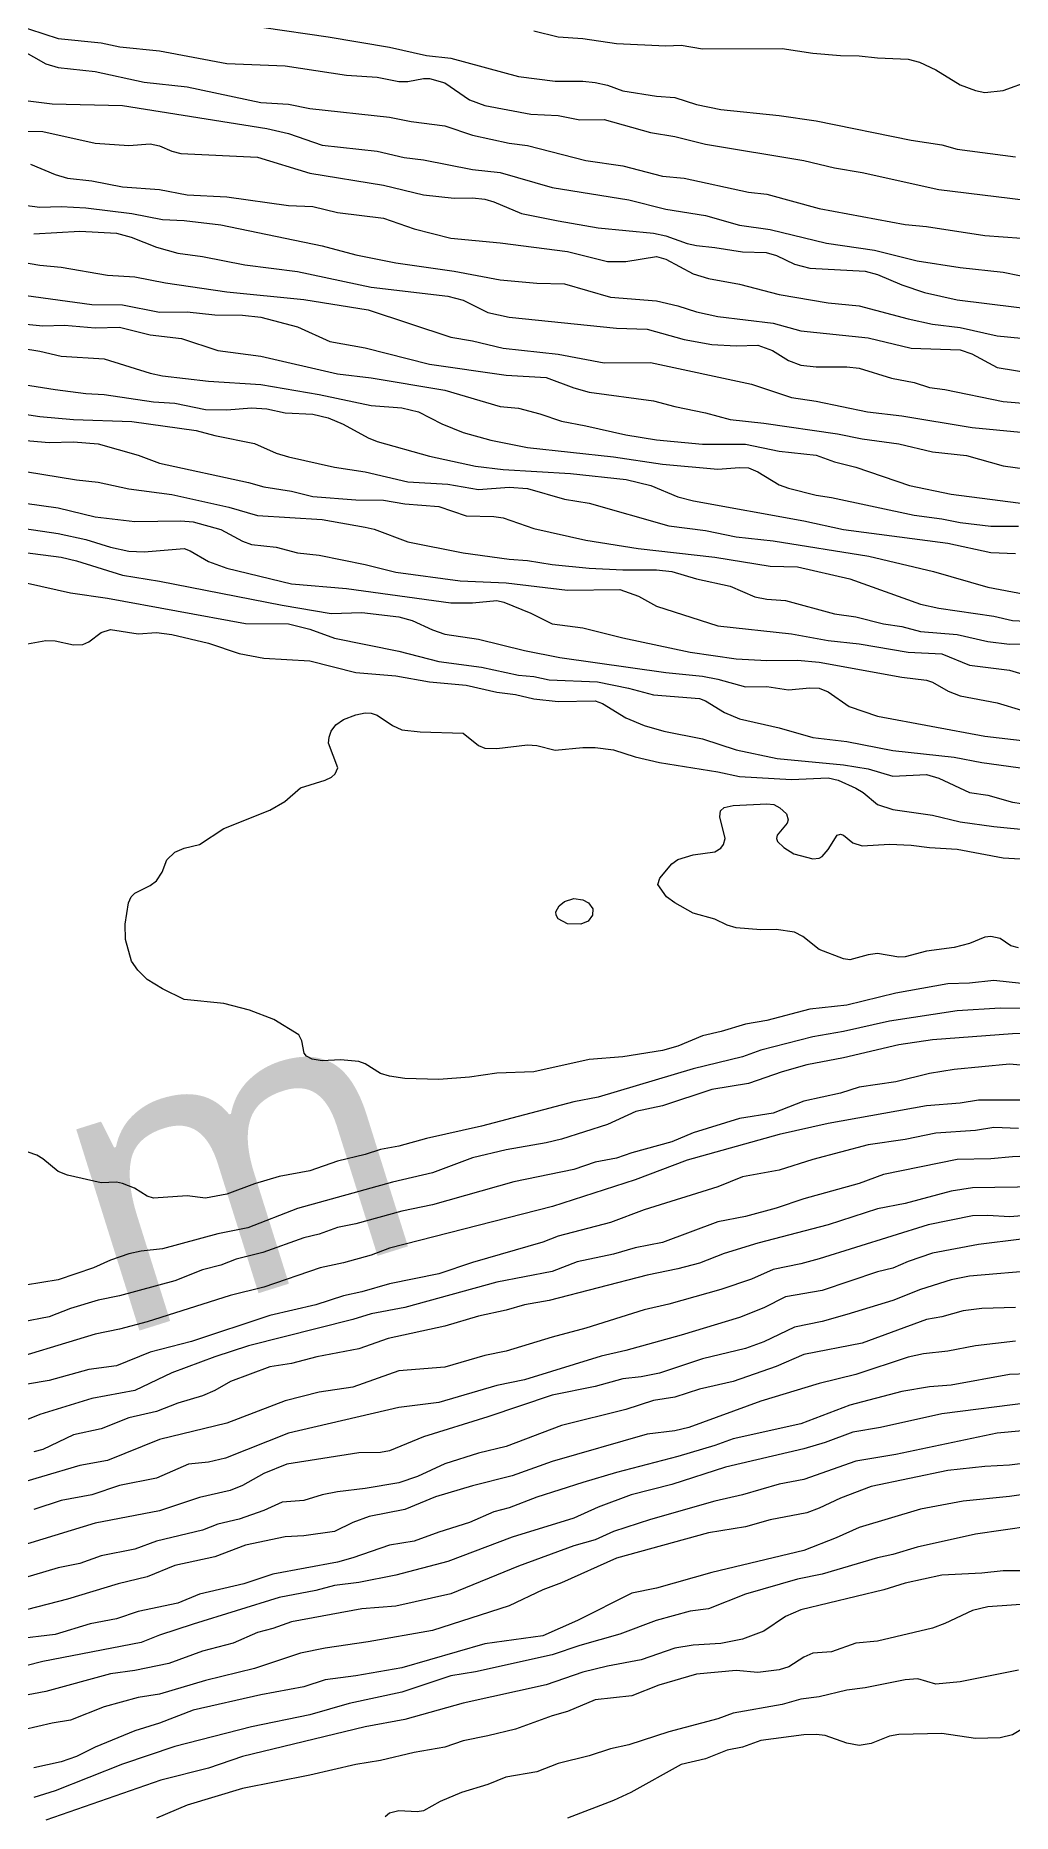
# Model space of a CAD drawing. Extents: x 474277 to 475042, y 254928 to 255625.
# Drawn here: x 474545.12 to 474569.53, y 255515.79 to 255560.23 of the extents above; entities that cross this region are included whole.
import ezdxf

# ---------------------------------------------------------------- set-up
doc = ezdxf.new("R2010")
doc.units = 0
doc.header["$MEASUREMENT"] = 0
doc.layers.add('BaseMapV2_DTM_export_MonNov09090547073261 — entities', color=1, linetype='CONTINUOUS')
doc.styles.get("Standard").update_dxf_attribs({"font": 'romans.shx'})

msp = doc.modelspace()

# ---------------------------------------------------------------- linework, layer by layer
at = {"layer": 'BaseMapV2_DTM_export_MonNov09090547073261 — entities', "color": 15, "linetype": 'Continuous', "true_color": 0xb7484b}
for points in [[(474544.614, 255560.506, 91.25), (474545.687, 255560.161, 91.25), (474546.761, 255560.049, 91.25), (474547.225, 255559.947, 91.25), (474548.217, 255559.847, 91.25), (474549.904, 255559.537, 91.25), (474551.361, 255559.473, 91.25), (474552.895, 255559.244, 91.25), (474553.661, 255559.188, 91.25), (474554.198, 255559.086, 91.25), (474554.428, 255559.087, 91.25), (474554.812, 255559.16, 91.25), (474554.965, 255559.157, 91.25), (474555.348, 255559.046, 91.25), (474555.962, 255558.625, 91.25), (474556.345, 255558.485, 91.25), (474557.495, 255558.265, 91.25), (474558.185, 255558.233, 91.25), (474558.722, 255558.129, 91.25), (474559.335, 255558.136, 91.25), (474560.486, 255557.81, 91.25), (474561.099, 255557.711, 91.25), (474561.866, 255557.518, 91.25), (474564.319, 255557.111, 91.25), (474565.086, 255556.924, 91.25), (474565.776, 255556.809, 91.25), (474567.693, 255556.383, 91.25), (474570.223, 255556.072, 91.25)], [(474550.824, 255560.429, 91), (474552.435, 255560.203, 91), (474553.968, 255559.939, 91), (474554.888, 255559.73, 91), (474555.502, 255559.667, 91), (474557.188, 255559.212, 91), (474558.109, 255559.089, 91), (474558.799, 255559.093, 91), (474559.105, 255559.059, 91), (474559.412, 255558.991, 91), (474559.795, 255558.854, 91), (474560.639, 255558.719, 91), (474561.099, 255558.684, 91), (474561.636, 255558.505, 91), (474562.249, 255558.381, 91), (474563.706, 255558.233, 91), (474564.626, 255558.098, 91), (474567.003, 255557.617, 91), (474567.77, 255557.497, 91), (474568.153, 255557.389, 91), (474569.61, 255557.198, 91)], [(474557.572, 255560.351, 90.75), (474558.185, 255560.202, 90.75), (474558.799, 255560.16, 90.75), (474559.642, 255560.033, 90.75), (474560.869, 255559.979, 90.75), (474561.252, 255559.99, 90.75), (474561.789, 255559.903, 90.75), (474563.783, 255559.912, 90.75), (474564.549, 255559.795, 90.75), (474565.239, 255559.732, 90.75), (474565.7, 255559.727, 90.75), (474566.16, 255559.673, 90.75), (474566.926, 255559.639, 90.75), (474567.212, 255559.564, 90.75), (474567.616, 255559.376, 90.75), (474568.23, 255558.999, 90.75), (474568.613, 255558.859, 90.75), (474568.843, 255558.811, 90.75), (474569.303, 255558.856, 90.75), (474569.993, 255559.108, 90.75)], [(474544.76, 255559.871, 91.5), (474545.38, 255559.527, 91.5), (474545.687, 255559.437, 91.5), (474546.607, 255559.337, 91.5), (474547.834, 255559.069, 91.5), (474548.907, 255558.949, 91.5), (474550.748, 255558.561, 91.5), (474551.438, 255558.513, 91.5), (474551.974, 255558.406, 91.5), (474553.968, 255558.193, 91.5), (474554.505, 255558.082, 91.5), (474555.348, 255557.976, 91.5), (474556.038, 255557.742, 91.5), (474556.958, 255557.546, 91.5), (474557.418, 255557.48, 91.5), (474558.875, 255557.112, 91.5), (474559.795, 255556.977, 91.5), (474560.792, 255556.719, 91.5), (474561.329, 255556.668, 91.5), (474562.939, 255556.315, 91.5), (474563.399, 255556.265, 91.5), (474564.703, 255555.906, 91.5), (474566.85, 255555.511, 91.5), (474567.386, 255555.457, 91.5), (474568.843, 255555.234, 91.5), (474569.763, 255555.164, 91.5)], [(474544.537, 255558.654, 91.75), (474545.534, 255558.524, 91.75), (474547.297, 255558.482, 91.75), (474550.901, 255557.905, 91.75), (474551.438, 255557.786, 91.75), (474552.281, 255557.494, 91.75), (474553.661, 255557.342, 91.75), (474554.334, 255557.187, 91.75), (474554.812, 255557.125, 91.75), (474556.038, 255556.884, 91.75), (474556.728, 255556.806, 91.75), (474558.032, 255556.437, 91.75), (474559.949, 255556.123, 91.75), (474560.869, 255555.894, 91.75), (474561.866, 255555.738, 91.75), (474562.709, 255555.493, 91.75), (474563.476, 255555.386, 91.75), (474564.889, 255555.04, 91.75), (474566.083, 255554.867, 91.75), (474567.156, 255554.601, 91.75), (474568.23, 255554.435, 91.75), (474569.303, 255554.315, 91.75), (474570.53, 255554.067, 91.75)], [(474544.46, 255557.849, 92), (474545.304, 255557.833, 92), (474546.607, 255557.546, 92), (474547.451, 255557.485, 92), (474547.987, 255557.522, 92), (474548.217, 255557.472, 92), (474548.524, 255557.34, 92), (474548.754, 255557.286, 92), (474550.671, 255557.194, 92), (474551.974, 255556.79, 92), (474553.815, 255556.495, 92), (474554.812, 255556.251, 92), (474555.578, 255556.164, 92), (474556.038, 255556.177, 92), (474556.345, 255556.145, 92), (474556.575, 255556.078, 92), (474557.265, 255555.785, 92), (474558.185, 255555.604, 92), (474559.182, 255555.428, 92), (474560.562, 255555.293, 92), (474560.869, 255555.224, 92), (474561.406, 255555.033, 92), (474561.636, 255554.981, 92), (474562.096, 255554.938, 92), (474562.786, 255554.822, 92), (474563.376, 255554.81, 92), (474563.636, 255554.733, 92), (474564.089, 255554.517, 92), (474564.473, 255554.418, 92), (474565.853, 255554.343, 92), (474566.16, 255554.262, 92), (474566.773, 255553.997, 92), (474567.339, 255553.813, 92), (474568.153, 255553.63, 92), (474570.377, 255553.349, 92)], [(474544.997, 255557.021, 92.25), (474545.61, 255556.763, 92.25), (474545.917, 255556.671, 92.25), (474546.53, 255556.603, 92.25), (474547.297, 255556.448, 92.25), (474548.217, 255556.388, 92.25), (474548.907, 255556.252, 92.25), (474549.904, 255556.199, 92.25), (474551.438, 255555.988, 92.25), (474552.051, 255555.955, 92.25), (474552.665, 255555.813, 92.25), (474553.815, 255555.67, 92.25), (474554.581, 255555.4, 92.25), (474555.502, 255555.17, 92.25), (474556.728, 255555.05, 92.25), (474558.415, 255554.833, 92.25), (474559.412, 255554.586, 92.25), (474559.872, 255554.581, 92.25), (474560.639, 255554.713, 92.25), (474560.869, 255554.639, 92.25), (474561.559, 255554.28, 92.25), (474561.942, 255554.159, 92.25), (474562.709, 255554.014, 92.25), (474563.706, 255553.76, 92.25), (474564.933, 255553.55, 92.25), (474565.7, 255553.475, 92.25), (474566.926, 255553.15, 92.25), (474567.54, 255553.02, 92.25), (474568.23, 255552.937, 92.25), (474569.15, 255552.729, 92.25), (474570.607, 255552.582, 92.25)], [(474544, 255556.099, 92.5), (474545.227, 255555.941, 92.5), (474545.764, 255555.958, 92.5), (474546.377, 255555.923, 92.5), (474547.527, 255555.788, 92.5), (474548.294, 255555.63, 92.5), (474548.831, 255555.613, 92.5), (474549.751, 255555.502, 92.5), (474552.281, 255554.98, 92.5), (474553.125, 255554.755, 92.5), (474554.121, 255554.554, 92.5), (474555.578, 255554.341, 92.5), (474556.728, 255554.127, 92.5), (474557.649, 255554.039, 92.5), (474558.339, 255554.023, 92.5), (474559.489, 255553.693, 92.5), (474560.639, 255553.603, 92.5), (474561.176, 255553.478, 92.5), (474561.636, 255553.328, 92.5), (474562.172, 255553.212, 92.5), (474563.553, 255553.039, 92.5), (474564.243, 255552.851, 92.5), (474565.93, 255552.674, 92.5), (474567.003, 255552.418, 92.5), (474568.23, 255552.376, 92.5), (474568.517, 255552.28, 92.5), (474569.15, 255551.934, 92.5), (474570.07, 255551.789, 92.5)], [(474545.074, 255555.278, 92.75), (474546.224, 255555.345, 92.75), (474547.144, 255555.291, 92.75), (474547.511, 255555.193, 92.75), (474548.141, 255554.94, 92.75), (474548.677, 255554.794, 92.75), (474549.291, 255554.708, 92.75), (474550.353, 255554.503, 92.75), (474551.668, 255554.333, 92.75), (474553.508, 255553.943, 92.75), (474555.425, 255553.715, 92.75), (474555.808, 255553.614, 92.75), (474556.422, 255553.313, 92.75), (474556.958, 255553.192, 92.75), (474559.642, 255552.92, 92.75), (474560.409, 255552.889, 92.75), (474561.329, 255552.635, 92.75), (474562.019, 255552.51, 92.75), (474562.632, 255552.476, 92.75), (474563.169, 255552.49, 92.75), (474563.536, 255552.356, 92.75), (474563.936, 255552.107, 92.75), (474564.243, 255551.995, 92.75), (474564.626, 255551.953, 92.75), (474565.393, 255551.948, 92.75), (474565.7, 255551.916, 92.75), (474566.51, 255551.666, 92.75), (474567.08, 255551.556, 92.75), (474567.463, 255551.437, 92.75), (474567.846, 255551.387, 92.75), (474569.303, 255551.084, 92.75), (474569.993, 255551.025, 92.75)], [(474544.743, 255554.58, 93), (474545.227, 255554.495, 93), (474545.764, 255554.443, 93), (474546.914, 255554.24, 93), (474547.604, 255554.2, 93), (474548.371, 255554.05, 93), (474549.904, 255553.822, 93), (474551.821, 255553.638, 93), (474553.431, 255553.376, 93), (474555.502, 255552.69, 93), (474556.038, 255552.601, 93), (474556.805, 255552.415, 93), (474558.185, 255552.265, 93), (474559.335, 255552.052, 93), (474560.486, 255552.06, 93), (474563.016, 255551.516, 93), (474564.013, 255551.182, 93), (474564.626, 255551.097, 93), (474565.914, 255550.823, 93), (474566.773, 255550.725, 93), (474568.527, 255550.439, 93), (474570.53, 255550.245, 93)], [(474544.46, 255553.792, 93.25), (474546.53, 255553.513, 93.25), (474547.297, 255553.501, 93.25), (474548.217, 255553.318, 93.25), (474548.907, 255553.327, 93.25), (474549.598, 255553.255, 93.25), (474550.288, 255553.241, 93.25), (474550.748, 255553.193, 93.25), (474551.668, 255552.953, 93.25), (474552.471, 255552.586, 93.25), (474553.355, 255552.424, 93.25), (474554.965, 255552.019, 93.25), (474556.882, 255551.742, 93.25), (474557.879, 255551.686, 93.25), (474558.569, 255551.425, 93.25), (474558.952, 255551.319, 93.25), (474560.562, 255551.099, 93.25), (474561.099, 255550.956, 93.25), (474561.866, 255550.804, 93.25), (474562.479, 255550.635, 93.25), (474563.323, 255550.541, 93.25), (474565.163, 255550.275, 93.25), (474565.776, 255550.15, 93.25), (474566.696, 255550.03, 93.25), (474567.54, 255549.823, 93.25), (474568.383, 255549.738, 93.25), (474569.303, 255549.481, 93.25), (474569.84, 255549.399, 93.25)], [(474544.307, 255553.079, 93.5), (474545.304, 255552.974, 93.5), (474545.84, 255552.993, 93.5), (474546.607, 255552.924, 93.5), (474547.221, 255552.94, 93.5), (474547.987, 255552.753, 93.5), (474548.768, 255552.663, 93.5), (474549.674, 255552.362, 93.5), (474550.748, 255552.218, 93.5), (474552.665, 255551.78, 93.5), (474553.508, 255551.677, 93.5), (474555.348, 255551.366, 93.5), (474556.728, 255550.962, 93.5), (474557.188, 255550.92, 93.5), (474557.725, 255550.78, 93.5), (474558.262, 255550.59, 93.5), (474558.875, 255550.48, 93.5), (474559.872, 255550.248, 93.5), (474560.639, 255550.128, 93.5), (474561.789, 255550.022, 93.5), (474562.863, 255550.019, 93.5), (474563.706, 255549.846, 93.5), (474564.626, 255549.744, 93.5), (474565.086, 255549.574, 93.5), (474565.623, 255549.442, 93.5), (474566.96, 255548.983, 93.5), (474568, 255548.77, 93.5), (474570.453, 255548.453, 93.5)], [(474544.767, 255552.414, 93.75), (474545.227, 255552.346, 93.75), (474545.764, 255552.222, 93.75), (474546.837, 255552.15, 93.75), (474547.987, 255551.797, 93.75), (474548.294, 255551.729, 93.75), (474549.444, 255551.591, 93.75), (474550.748, 255551.507, 93.75), (474552.205, 255551.262, 93.75), (474553.508, 255550.982, 93.75), (474554.275, 255550.926, 93.75), (474554.692, 255550.823, 93.75), (474555.272, 255550.529, 93.75), (474555.808, 255550.314, 93.75), (474556.498, 255550.121, 93.75), (474557.418, 255549.939, 93.75), (474559.565, 255549.705, 93.75), (474560.792, 255549.515, 93.75), (474562.172, 255549.392, 93.75), (474562.709, 255549.439, 93.75), (474562.939, 255549.425, 93.75), (474563.169, 255549.329, 93.75), (474563.706, 255549.004, 93.75), (474563.936, 255548.917, 93.75), (474564.626, 255548.74, 93.75), (474565.009, 255548.684, 93.75), (474567.08, 255548.24, 93.75), (474567.77, 255548.153, 93.75), (474568.23, 255548.058, 93.75), (474568.997, 255547.972, 93.75), (474569.687, 255547.973, 93.75)], [(474544.23, 255551.603, 94), (474545.61, 255551.387, 94), (474546.377, 255551.285, 94), (474546.837, 255551.256, 94), (474548.064, 255551.076, 94), (474548.601, 255551.043, 94), (474549.367, 255550.889, 94), (474549.904, 255550.878, 94), (474550.518, 255550.929, 94), (474550.901, 255550.903, 94), (474551.361, 255550.802, 94), (474552.051, 255550.769, 94), (474552.435, 255550.673, 94), (474552.809, 255550.516, 94), (474553.431, 255550.175, 94), (474553.661, 255550.083, 94), (474554.965, 255549.715, 94), (474556.115, 255549.469, 94), (474556.805, 255549.389, 94), (474558.492, 255549.284, 94), (474559.882, 255549.136, 94), (474560.501, 255548.983, 94), (474561.176, 255548.706, 94), (474561.562, 255548.599, 94), (474564.319, 255548.103, 94), (474565.316, 255547.885, 94), (474567.923, 255547.545, 94), (474568.997, 255547.312, 94), (474569.61, 255547.283, 94)], [(474544.46, 255550.826, 94.25), (474545.227, 255550.712, 94.25), (474546.07, 255550.637, 94.25), (474547.527, 255550.581, 94.25), (474549.137, 255550.359, 94.25), (474549.598, 255550.237, 94.25), (474550.594, 255550.038, 94.25), (474551.131, 255549.796, 94.25), (474551.438, 255549.699, 94.25), (474552.588, 255549.447, 94.25), (474553.355, 255549.33, 94.25), (474554.428, 255549.078, 94.25), (474555.425, 255549.016, 94.25), (474556.192, 255548.889, 94.25), (474556.958, 255548.944, 94.25), (474557.418, 255548.914, 94.25), (474558.339, 255548.647, 94.25), (474558.952, 255548.543, 94.25), (474560.946, 255547.977, 94.25), (474561.866, 255547.86, 94.25), (474562.632, 255547.703, 94.25), (474563.553, 255547.603, 94.25), (474565.943, 255547.219, 94.25), (474567.559, 255546.836, 94.25), (474568.92, 255546.444, 94.25), (474569.84, 255546.266, 94.25)], [(474544, 255550.187, 94.5), (474545.457, 255550.059, 94.5), (474546.07, 255550.079, 94.5), (474546.684, 255550.03, 94.5), (474547.681, 255549.74, 94.5), (474548.217, 255549.547, 94.5), (474550.441, 255549.059, 94.5), (474550.824, 255548.948, 94.5), (474551.514, 255548.847, 94.5), (474552.051, 255548.712, 94.5), (474553.125, 255548.629, 94.5), (474553.815, 255548.618, 94.5), (474554.351, 255548.531, 94.5), (474555.195, 255548.46, 94.5), (474555.885, 255548.227, 94.5), (474556.575, 255548.211, 94.5), (474556.805, 255548.179, 94.5), (474557.572, 255547.91, 94.5), (474558.875, 255547.618, 94.5), (474560.179, 255547.411, 94.5), (474562.096, 255547.195, 94.5), (474563.476, 255546.973, 94.5), (474564.166, 255546.95, 94.5), (474565.469, 255546.65, 94.5), (474567.233, 255546.019, 94.5), (474567.693, 255545.921, 94.5), (474569.073, 255545.716, 94.5), (474569.533, 255545.615, 94.5), (474570.53, 255545.559, 94.5)], [(474544.46, 255549.4, 94.75), (474546.147, 255549.126, 94.75), (474546.684, 255549.068, 94.75), (474547.451, 255548.899, 94.75), (474548.524, 255548.759, 94.75), (474549.953, 255548.446, 94.75), (474550.671, 255548.238, 94.75), (474552.281, 255548.132, 94.75), (474553.355, 255547.946, 94.75), (474553.585, 255547.893, 94.75), (474554.428, 255547.574, 94.75), (474555.808, 255547.304, 94.75), (474556.958, 255547.147, 94.75), (474557.418, 255547.114, 94.75), (474558.032, 255547.011, 94.75), (474558.952, 255546.917, 94.75), (474559.795, 255546.876, 94.75), (474560.639, 255546.875, 94.75), (474561.022, 255546.836, 94.75), (474561.636, 255546.65, 94.75), (474562.479, 255546.473, 94.75), (474563.093, 255546.206, 94.75), (474563.399, 255546.148, 94.75), (474563.859, 255546.114, 94.75), (474565.086, 255545.78, 94.75), (474565.623, 255545.699, 94.75), (474566.313, 255545.531, 94.75), (474566.773, 255545.46, 94.75), (474567.233, 255545.337, 94.75), (474568.153, 255545.258, 94.75), (474568.92, 255545.085, 94.75), (474569.457, 255545.022, 94.75), (474570.76, 255545.026, 94.75)], [(474543.54, 255548.725, 95), (474545.687, 255548.425, 95), (474546.607, 255548.202, 95), (474547.604, 255548.089, 95), (474548.754, 255548.104, 95), (474549.061, 255548.08, 95), (474549.751, 255547.883, 95), (474550.288, 255547.598, 95), (474550.518, 255547.512, 95), (474551.131, 255547.443, 95), (474551.668, 255547.304, 95), (474552.205, 255547.243, 95), (474553.355, 255547.007, 95), (474554.121, 255546.815, 95), (474555.732, 255546.602, 95), (474556.882, 255546.556, 95), (474558.415, 255546.367, 95), (474559.719, 255546.388, 95), (474560.187, 255546.222, 95), (474560.639, 255545.967, 95), (474562.172, 255545.48, 95), (474564.013, 255545.276, 95), (474564.933, 255545.11, 95), (474565.7, 255545.028, 95), (474566.926, 255544.819, 95), (474567.77, 255544.774, 95), (474568.46, 255544.493, 95), (474569.457, 255544.367, 95), (474570.07, 255544.189, 95)], [(474544.844, 255547.91, 95.25), (474545.687, 255547.787, 95.25), (474546.377, 255547.633, 95.25), (474546.991, 255547.441, 95.25), (474547.451, 255547.348, 95.25), (474547.834, 255547.33, 95.25), (474548.831, 255547.409, 95.25), (474548.984, 255547.352, 95.25), (474549.444, 255547.085, 95.25), (474549.904, 255546.917, 95.25), (474551.514, 255546.531, 95.25), (474552.895, 255546.41, 95.25), (474555.502, 255546.054, 95.25), (474556.038, 255546.056, 95.25), (474556.652, 255546.109, 95.25), (474556.821, 255546.069, 95.25), (474557.495, 255545.798, 95.25), (474558.032, 255545.529, 95.25), (474558.799, 255545.427, 95.25), (474559.795, 255545.174, 95.25), (474561.482, 255544.819, 95.25), (474562.632, 255544.654, 95.25), (474563.399, 255544.611, 95.25), (474564.166, 255544.618, 95.25), (474564.703, 255544.573, 95.25), (474566.773, 255544.195, 95.25), (474567.386, 255544.117, 95.25), (474567.54, 255544.07, 95.25), (474567.926, 255543.845, 95.25), (474568.23, 255543.726, 95.25), (474569.15, 255543.55, 95.25), (474569.763, 255543.366, 95.25)], [(474544.537, 255547.353, 95.5), (474545.764, 255547.191, 95.5), (474546.147, 255547.105, 95.5), (474547.297, 255546.74, 95.5), (474548.217, 255546.592, 95.5), (474551.284, 255545.996, 95.5), (474552.511, 255545.79, 95.5), (474553.278, 255545.811, 95.5), (474554.198, 255545.705, 95.5), (474554.53, 255545.609, 95.5), (474555.042, 255545.374, 95.5), (474555.348, 255545.272, 95.5), (474556.192, 255545.148, 95.5), (474557.342, 255544.86, 95.5), (474558.222, 255544.689, 95.5), (474560.869, 255544.308, 95.5), (474561.789, 255544.218, 95.5), (474562.172, 255544.144, 95.5), (474562.863, 255543.954, 95.5), (474563.399, 255543.965, 95.5), (474563.936, 255543.88, 95.5), (474564.473, 255543.927, 95.5), (474564.703, 255543.916, 95.5), (474564.933, 255543.83, 95.5), (474565.452, 255543.462, 95.5), (474566.16, 255543.217, 95.5), (474568.843, 255542.722, 95.5), (474569.917, 255542.593, 95.5)], [(474544.92, 255546.543, 95.75), (474545.994, 255546.304, 95.75), (474546.914, 255546.173, 95.75), (474550.364, 255545.533, 95.75), (474551.438, 255545.525, 95.75), (474551.974, 255545.398, 95.75), (474552.588, 255545.172, 95.75), (474554.198, 255544.842, 95.75), (474555.195, 255544.589, 95.75), (474556.268, 255544.441, 95.75), (474557.188, 255544.245, 95.75), (474557.572, 255544.208, 95.75), (474557.955, 255544.124, 95.75), (474559.162, 255544.075, 95.75), (474559.939, 255543.922, 95.75), (474560.562, 255543.749, 95.75), (474561.712, 255543.663, 95.75), (474561.866, 255543.604, 95.75), (474562.34, 255543.309, 95.75), (474562.709, 255543.157, 95.75), (474563.706, 255542.93, 95.75), (474564.549, 255542.686, 95.75), (474565.393, 255542.587, 95.75), (474566.543, 255542.358, 95.75), (474568.076, 255542.195, 95.75), (474568.767, 255542.065, 95.75), (474569.917, 255541.906, 95.75)], [(474544.92, 255545.031, 96), (474545.38, 255545.112, 96), (474545.61, 255545.105, 96), (474546.07, 255545.003, 96), (474546.3, 255545.011, 96), (474546.454, 255545.079, 96), (474546.761, 255545.315, 96), (474546.991, 255545.389, 96), (474547.681, 255545.277, 96), (474548.141, 255545.308, 96), (474548.524, 255545.259, 96), (474549.444, 255545.048, 96), (474550.211, 255544.79, 96), (474550.824, 255544.673, 96), (474551.974, 255544.601, 96), (474553.125, 255544.315, 96), (474554.121, 255544.225, 96), (474554.965, 255544.076, 96), (474555.885, 255543.996, 96), (474556.652, 255543.817, 96), (474557.112, 255543.764, 96), (474557.572, 255543.652, 96), (474558.185, 255543.59, 96), (474559.105, 255543.603, 96), (474559.292, 255543.539, 96), (474559.872, 255543.177, 96), (474560.332, 255542.989, 96), (474560.822, 255542.849, 96), (474561.789, 255542.655, 96), (474562.632, 255542.378, 96), (474563.652, 255542.158, 96), (474565.316, 255542.007, 96), (474565.93, 255541.9, 96), (474566.543, 255541.723, 96), (474567.386, 255541.759, 96), (474567.693, 255541.67, 96), (474568.46, 255541.316, 96), (474568.92, 255541.244, 96), (474569.533, 255541.072, 96), (474569.763, 255541.035, 96)], [(474569.763, 255536.535, 96.25), (474569.073, 255536.613, 96.25), (474568.46, 255536.544, 96.25), (474567.923, 255536.528, 96.25), (474566.62, 255536.298, 96.25), (474565.393, 255535.993, 96.25), (474564.473, 255535.9, 96.25), (474563.399, 255535.614, 96.25), (474562.863, 255535.52, 96.25), (474562.256, 255535.334, 96.25), (474561.789, 255535.229, 96.25), (474561.176, 255534.973, 96.25), (474560.792, 255534.862, 96.25), (474559.795, 255534.707, 96.25), (474558.952, 255534.636, 96.25), (474557.572, 255534.334, 96.25), (474556.652, 255534.299, 96.25), (474555.962, 255534.197, 96.25), (474555.195, 255534.139, 96.25), (474554.351, 255534.164, 96.25), (474553.968, 255534.219, 96.25), (474553.738, 255534.287, 96.25), (474553.355, 255534.533, 96.25), (474553.201, 255534.589, 96.25), (474552.741, 255534.629, 96.25), (474552.281, 255534.606, 96.25), (474552.031, 255534.644, 96.25), (474551.89, 255534.721, 96.25), (474551.834, 255534.798, 96.25), (474551.779, 255535.104, 96.25), (474551.698, 255535.258, 96.25), (474551.078, 255535.641, 96.25), (474550.469, 255535.871, 96.25), (474549.828, 255536.038, 96.25), (474548.831, 255536.142, 96.25), (474548.289, 255536.408, 96.25), (474547.911, 255536.637, 96.25), (474547.674, 255536.868, 96.25), (474547.519, 255537.098, 96.25), (474547.371, 255537.635, 96.25), (474547.36, 255538.018, 96.25), (474547.439, 255538.555, 96.25), (474547.513, 255538.708, 96.25), (474547.604, 255538.797, 96.25), (474547.987, 255538.986, 96.25), (474548.141, 255539.104, 96.25), (474548.286, 255539.321, 96.25), (474548.402, 255539.628, 96.25), (474548.601, 255539.822, 96.25), (474548.831, 255539.918, 96.25), (474549.214, 255540.016, 96.25), (474549.828, 255540.416, 96.25), (474550.978, 255540.87, 96.25), (474551.352, 255541.085, 96.25), (474551.744, 255541.429, 96.25), (474552.358, 255541.621, 96.25), (474552.52, 255541.698, 96.25), (474552.609, 255541.775, 96.25), (474552.678, 255541.928, 96.25), (474552.444, 255542.542, 96.25), (474552.456, 255542.695, 96.25), (474552.512, 255542.849, 96.25), (474552.623, 255543.002, 96.25), (474552.818, 255543.14, 96.25), (474553.125, 255543.257, 96.25), (474553.355, 255543.304, 96.25), (474553.508, 255543.297, 96.25), (474553.661, 255543.242, 96.25), (474554.045, 255542.983, 96.25), (474554.275, 255542.881, 96.25), (474554.735, 255542.827, 96.25), (474555.808, 255542.797, 96.25), (474556.192, 255542.486, 96.25), (474556.345, 255542.416, 96.25), (474556.652, 255542.411, 96.25), (474557.418, 255542.502, 96.25), (474557.649, 255542.485, 96.25), (474558.109, 255542.373, 96.25), (474558.799, 255542.438, 96.25), (474559.105, 255542.434, 96.25), (474559.565, 255542.377, 96.25), (474560.102, 255542.2, 96.25), (474560.716, 255542.058, 96.25), (474562.172, 255541.828, 96.25), (474562.709, 255541.712, 96.25), (474564.013, 255541.636, 96.25), (474564.933, 255541.682, 96.25), (474565.18, 255541.622, 96.25), (474565.623, 255541.42, 96.25), (474565.801, 255541.315, 96.25), (474566.16, 255541.016, 96.25), (474566.543, 255540.889, 96.25), (474567.54, 255540.745, 96.25), (474568.23, 255540.582, 96.25), (474569.073, 255540.461, 96.25), (474571.68, 255540.204, 96.25)], [(474569.687, 255537.429, 96.5), (474569.496, 255537.481, 96.5), (474569.227, 255537.66, 96.5), (474568.997, 255537.714, 96.5), (474568.843, 255537.7, 96.5), (474568.46, 255537.539, 96.5), (474568.076, 255537.434, 96.5), (474567.386, 255537.345, 96.5), (474566.85, 255537.206, 96.5), (474566.696, 255537.2, 96.5), (474566.16, 255537.286, 96.5), (474565.93, 255537.254, 96.5), (474565.469, 255537.129, 96.5), (474565.316, 255537.158, 96.5), (474564.703, 255537.385, 96.5), (474564.296, 255537.711, 96.5), (474564.089, 255537.817, 96.5), (474563.629, 255537.89, 96.5), (474563.246, 255537.882, 96.5), (474562.632, 255537.929, 96.5), (474562.402, 255538, 96.5), (474562.096, 255538.147, 96.5), (474561.559, 255538.293, 96.5), (474561.093, 255538.555, 96.5), (474560.888, 255538.708, 96.5), (474560.67, 255539.015, 96.5), (474560.72, 255539.168, 96.5), (474561.022, 255539.533, 96.5), (474561.176, 255539.641, 96.5), (474561.559, 255539.752, 96.5), (474562.096, 255539.827, 96.5), (474562.249, 255539.921, 96.5), (474562.316, 255540.012, 96.5), (474562.353, 255540.165, 96.5), (474562.225, 255540.702, 96.5), (474562.241, 255540.855, 96.5), (474562.326, 255540.941, 96.5), (474562.556, 255540.987, 96.5), (474563.399, 255541.031, 96.5), (474563.572, 255541.008, 96.5), (474563.725, 255540.932, 96.5), (474563.885, 255540.778, 96.5), (474563.932, 255540.625, 96.5), (474563.901, 255540.548, 96.5), (474563.658, 255540.242, 96.5), (474563.639, 255540.165, 96.5), (474563.661, 255540.088, 96.5), (474563.819, 255539.935, 96.5), (474564.067, 255539.781, 96.5), (474564.549, 255539.651, 96.5), (474564.703, 255539.672, 96.5), (474564.779, 255539.714, 96.5), (474564.933, 255539.884, 96.5), (474565.151, 255540.242, 96.5), (474565.239, 255540.27, 96.5), (474565.316, 255540.244, 96.5), (474565.546, 255540.056, 96.5), (474565.776, 255539.979, 96.5), (474566.466, 255540.021, 96.5), (474567.003, 255539.998, 96.5), (474567.463, 255539.938, 96.5), (474568.153, 255539.898, 96.5), (474569.303, 255539.68, 96.5), (474570.3, 255539.621, 96.5)], [(474558.745, 255538.018, 96.5), (474558.415, 255538.027, 96.5), (474558.185, 255538.151, 96.5), (474558.128, 255538.248, 96.5), (474558.125, 255538.325, 96.5), (474558.203, 255538.478, 96.5), (474558.339, 255538.591, 96.5), (474558.569, 255538.659, 96.5), (474558.795, 255538.631, 96.5), (474558.938, 255538.555, 96.5), (474559.051, 255538.401, 96.5), (474559.037, 255538.248, 96.5), (474558.933, 255538.095, 96.5), (474558.745, 255538.018, 96.5)], [(474572.064, 255535.891, 96), (474569.227, 255535.924, 96), (474568.153, 255535.853, 96), (474566.466, 255535.594, 96), (474565.316, 255535.34, 96), (474564.549, 255535.205, 96), (474563.246, 255534.868, 96), (474562.786, 255534.706, 96), (474561.559, 255534.406, 96), (474559.182, 255533.7, 96), (474558.569, 255533.583, 96), (474556.268, 255532.976, 96), (474554.888, 255532.661, 96), (474554.198, 255532.47, 96), (474553.738, 255532.39, 96), (474553.355, 255532.264, 96), (474552.665, 255532.099, 96), (474551.974, 255531.852, 96), (474551.208, 255531.71, 96), (474550.594, 255531.529, 96), (474549.904, 255531.275, 96), (474549.367, 255531.17, 96), (474548.907, 255531.227, 96), (474548.064, 255531.173, 96), (474547.911, 255531.223, 96), (474547.593, 255531.424, 96), (474547.297, 255531.542, 96), (474547.144, 255531.568, 96), (474546.761, 255531.558, 96), (474545.917, 255531.747, 96), (474545.687, 255531.839, 96), (474545.304, 255532.159, 96), (474545.15, 255532.25, 96), (474543.847, 255532.701, 96)], [(474571.22, 255535.286, 95.75), (474569.533, 255535.279, 95.75), (474567.54, 255535.131, 95.75), (474566.696, 255535.004, 95.75), (474565.316, 255534.68, 95.75), (474564.396, 255534.504, 95.75), (474563.783, 255534.332, 95.75), (474562.939, 255534.04, 95.75), (474562.019, 255533.886, 95.75), (474560.792, 255533.477, 95.75), (474560.122, 255533.341, 95.75), (474559.412, 255533.013, 95.75), (474558.261, 255532.651, 95.75), (474557.879, 255532.554, 95.75), (474556.882, 255532.383, 95.75), (474556.038, 255532.184, 95.75), (474555.042, 255531.804, 95.75), (474554.045, 255531.57, 95.75), (474551.668, 255530.915, 95.75), (474550.422, 255530.427, 95.75), (474549.674, 255530.281, 95.75), (474548.294, 255529.908, 95.75), (474547.757, 255529.845, 95.75), (474547.451, 255529.777, 95.75), (474546.991, 255529.621, 95.75), (474546.571, 255529.43, 95.75), (474545.687, 255529.135, 95.75), (474544.46, 255528.933, 95.75)], [(474570.377, 255534.435, 95.5), (474569.457, 255534.522, 95.5), (474568.076, 255534.385, 95.5), (474567.463, 255534.29, 95.5), (474566.62, 255534.082, 95.5), (474565.7, 255533.944, 95.5), (474565.239, 255533.794, 95.5), (474564.319, 255533.595, 95.5), (474563.553, 255533.298, 95.5), (474562.709, 255533.167, 95.5), (474561.559, 255532.802, 95.5), (474561.022, 255532.578, 95.5), (474560.025, 255532.309, 95.5), (474559.642, 255532.176, 95.5), (474559.105, 255532.07, 95.5), (474558.569, 255531.891, 95.5), (474557.076, 255531.577, 95.5), (474555.042, 255531.006, 95.5), (474554.275, 255530.849, 95.5), (474553.125, 255530.533, 95.5), (474552.665, 255530.437, 95.5), (474552.205, 255530.275, 95.5), (474551.821, 255530.182, 95.5), (474550.799, 255529.814, 95.5), (474550.134, 255529.644, 95.5), (474549.751, 255529.501, 95.5), (474549.291, 255529.378, 95.5), (474548.601, 255529.106, 95.5), (474547.221, 255528.731, 95.5), (474546.684, 255528.619, 95.5), (474545.994, 255528.418, 95.5), (474545.457, 255528.203, 95.5), (474544.767, 255528.069, 95.5)], [(474569.993, 255533.62, 95.25), (474568.69, 255533.619, 95.25), (474568.23, 255533.547, 95.25), (474567.386, 255533.479, 95.25), (474564.933, 255533.04, 95.25), (474563.706, 255532.767, 95.25), (474561.406, 255532.12, 95.25), (474560.102, 255531.63, 95.25), (474558.043, 255530.964, 95.25), (474553.968, 255529.92, 95.25), (474553.508, 255529.744, 95.25), (474552.818, 255529.552, 95.25), (474552.236, 255529.43, 95.25), (474550.824, 255528.949, 95.25), (474549.981, 255528.743, 95.25), (474547.911, 255528.084, 95.25), (474547.221, 255527.897, 95.25), (474546.607, 255527.773, 95.25), (474544.077, 255527.007, 95.25)], [(474569.687, 255532.916, 95), (474569.073, 255532.942, 95), (474568.613, 255532.866, 95), (474567.616, 255532.8, 95), (474566.85, 255532.637, 95), (474565.93, 255532.504, 95), (474564.549, 255532.142, 95), (474563.706, 255531.868, 95), (474562.786, 255531.709, 95), (474562.172, 255531.454, 95), (474560.332, 255530.884, 95), (474559.489, 255530.561, 95), (474558.185, 255530.219, 95), (474557.802, 255530.073, 95), (474556.038, 255529.565, 95), (474555.197, 255529.277, 95), (474553.968, 255529.033, 95), (474553.278, 255528.83, 95), (474552.818, 255528.729, 95), (474552.123, 255528.51, 95), (474550.978, 255528.243, 95), (474549.019, 255527.59, 95), (474547.987, 255527.319, 95), (474547.144, 255526.981, 95), (474546.454, 255526.893, 95), (474545.457, 255526.618, 95), (474544.92, 255526.527, 95)], [(474570.837, 255532.262, 94.75), (474569.533, 255532.206, 94.75), (474568.997, 255532.154, 94.75), (474568.153, 255532.137, 94.75), (474566.313, 255531.763, 94.75), (474565.7, 255531.535, 94.75), (474564.319, 255531.152, 94.75), (474563.629, 255530.923, 94.75), (474562.863, 255530.717, 94.75), (474562.172, 255530.582, 94.75), (474560.792, 255530.063, 94.75), (474560.102, 255529.931, 94.75), (474559.565, 255529.77, 94.75), (474558.659, 255529.584, 94.75), (474558.032, 255529.343, 94.75), (474556.652, 255529.071, 94.75), (474554.351, 255528.437, 94.75), (474553.508, 255528.285, 94.75), (474553.048, 255528.136, 94.75), (474550.441, 255527.485, 94.75), (474549.598, 255527.209, 94.75), (474548.524, 255526.803, 94.75), (474547.604, 255526.361, 94.75), (474546.53, 255526.166, 94.75), (474545.227, 255525.764, 94.75), (474544.614, 255525.518, 94.75)], [(474570.223, 255531.453, 94.5), (474568.537, 255531.429, 94.5), (474568, 255531.345, 94.5), (474566.85, 255531.04, 94.5), (474566.16, 255530.908, 94.5), (474564.933, 255530.505, 94.5), (474563.169, 255530.05, 94.5), (474562.326, 255529.79, 94.5), (474561.712, 255529.551, 94.5), (474561.176, 255529.402, 94.5), (474560.409, 255529.244, 94.5), (474557.955, 255528.615, 94.5), (474557.342, 255528.504, 94.5), (474556.882, 255528.369, 94.5), (474556.192, 255528.222, 94.5), (474555.347, 255527.973, 94.5), (474553.93, 255527.667, 94.5), (474553.201, 255527.409, 94.5), (474552.153, 255527.207, 94.5), (474551.514, 255527.038, 94.5), (474550.978, 255526.956, 94.5), (474549.989, 255526.593, 94.5), (474549.598, 255526.367, 94.5), (474549.291, 255526.23, 94.5), (474548.677, 255526.05, 94.5), (474548.141, 255525.844, 94.5), (474547.451, 255525.684, 94.5), (474546.761, 255525.405, 94.5), (474546.07, 255525.258, 94.5), (474545.304, 255524.89, 94.5), (474545.074, 255524.834, 94.5)], [(474570.3, 255530.776, 94.25), (474569.457, 255530.706, 94.25), (474568.92, 255530.743, 94.25), (474568.537, 255530.728, 94.25), (474567.43, 255530.504, 94.25), (474564.703, 255529.656, 94.25), (474564.243, 255529.529, 94.25), (474563.553, 255529.392, 94.25), (474563.016, 255529.146, 94.25), (474562.249, 255528.893, 94.25), (474560.946, 255528.523, 94.25), (474560.332, 255528.384, 94.25), (474558.875, 255527.919, 94.25), (474558.032, 255527.7, 94.25), (474556.882, 255527.352, 94.25), (474556.345, 255527.236, 94.25), (474555.348, 255526.947, 94.25), (474554.198, 255526.853, 94.25), (474553.048, 255526.446, 94.25), (474552.205, 255526.324, 94.25), (474551.361, 255526.106, 94.25), (474549.904, 255525.55, 94.25), (474548.217, 255525.143, 94.25), (474546.914, 255524.617, 94.25), (474546.224, 255524.492, 94.25), (474544.307, 255523.923, 94.25)], [(474569.763, 255530.145, 94), (474568.69, 255530.013, 94), (474567.54, 255529.798, 94), (474566.926, 255529.591, 94), (474566.543, 255529.425, 94), (474566.16, 255529.332, 94), (474564.779, 255528.864, 94), (474563.859, 255528.709, 94), (474563.323, 255528.43, 94), (474562.709, 255528.189, 94), (474561.252, 255527.752, 94), (474559.872, 255527.361, 94), (474559.259, 255527.225, 94), (474557.342, 255526.634, 94), (474556.652, 255526.488, 94), (474555.195, 255526.068, 94), (474554.198, 255525.936, 94), (474551.438, 255525.296, 94), (474549.867, 255524.676, 94), (474549.444, 255524.571, 94), (474548.945, 255524.523, 94), (474548.141, 255524.175, 94), (474547.221, 255523.989, 94), (474546.53, 255523.759, 94), (474545.764, 255523.615, 94), (474545.074, 255523.389, 94)], [(474570.223, 255529.371, 93.75), (474568.46, 255529.224, 93.75), (474568, 255529.129, 93.75), (474567.233, 255528.887, 93.75), (474566.543, 255528.618, 93.75), (474565.393, 255528.265, 93.75), (474564.779, 255528.092, 93.75), (474564.089, 255527.949, 93.75), (474563.323, 255527.584, 93.75), (474562.863, 255527.413, 93.75), (474561.789, 255527.153, 93.75), (474560.716, 255526.796, 93.75), (474560.256, 255526.707, 93.75), (474559.795, 255526.658, 93.75), (474559.105, 255526.468, 93.75), (474558.032, 255526.248, 93.75), (474556.422, 255525.705, 93.75), (474554.812, 255525.204, 93.75), (474553.968, 255524.856, 93.75), (474553.738, 255524.815, 93.75), (474553.201, 255524.81, 93.75), (474551.398, 255524.523, 93.75), (474550.829, 255524.293, 93.75), (474550.288, 255523.989, 93.75), (474549.981, 255523.868, 93.75), (474549.214, 255523.689, 93.75), (474548.217, 255523.353, 93.75), (474546.607, 255523.047, 93.75), (474543.387, 255522.065, 93.75)], [(474569.61, 255528.437, 93.5), (474568.767, 255528.415, 93.5), (474568.307, 255528.353, 93.5), (474567.77, 255528.207, 93.5), (474567.386, 255528.142, 93.5), (474565.776, 255527.552, 93.5), (474564.319, 255527.264, 93.5), (474563.629, 255526.961, 93.5), (474562.556, 255526.589, 93.5), (474561.712, 255526.401, 93.5), (474561.099, 255526.198, 93.5), (474560.562, 255526.111, 93.5), (474559.872, 255525.89, 93.5), (474558.262, 255525.489, 93.5), (474556.882, 255524.964, 93.5), (474556.192, 255524.796, 93.5), (474555.348, 255524.536, 93.5), (474554.664, 255524.216, 93.5), (474554.198, 255524.058, 93.5), (474553.355, 255523.914, 93.5), (474552.665, 255523.832, 93.5), (474552.281, 255523.753, 93.5), (474551.821, 255523.612, 93.5), (474551.284, 255523.574, 93.5), (474550.824, 255523.367, 93.5), (474550.211, 255523.152, 93.5), (474549.674, 255523.022, 93.5), (474549.291, 255522.876, 93.5), (474548.141, 255522.6, 93.5), (474547.604, 255522.403, 93.5), (474546.761, 255522.23, 93.5), (474546.224, 255522.042, 93.5), (474545.687, 255521.934, 93.5), (474544.537, 255521.59, 93.5)], [(474569.61, 255527.6, 93.25), (474568.613, 255527.485, 93.25), (474567.923, 255527.348, 93.25), (474567.31, 255527.281, 93.25), (474566.926, 255527.197, 93.25), (474565.623, 255526.766, 93.25), (474564.703, 255526.538, 93.25), (474563.246, 255526.102, 93.25), (474561.45, 255525.443, 93.25), (474561.099, 255525.356, 93.25), (474560.409, 255525.277, 93.25), (474558.032, 255524.593, 93.25), (474557.035, 255524.234, 93.25), (474556.038, 255523.982, 93.25), (474555.118, 255523.71, 93.25), (474554.351, 255523.39, 93.25), (474553.458, 255523.219, 93.25), (474553.048, 255523.065, 93.25), (474552.588, 255522.841, 93.25), (474551.821, 255522.735, 93.25), (474551.361, 255522.705, 93.25), (474550.364, 255522.5, 93.25), (474549.598, 255522.209, 93.25), (474548.601, 255521.989, 93.25), (474547.911, 255521.706, 93.25), (474547.181, 255521.533, 93.25), (474545.917, 255521.151, 93.25), (474544.92, 255520.89, 93.25)], [(474569.917, 255526.779, 93), (474569.457, 255526.765, 93), (474568, 255526.502, 93), (474567.463, 255526.457, 93), (474566.773, 255526.341, 93), (474565.469, 255525.995, 93), (474564.243, 255525.531, 93), (474562.556, 255525.158, 93), (474562.096, 255524.986, 93), (474561.176, 255524.717, 93), (474559.642, 255524.319, 93), (474558.799, 255524.063, 93), (474557.649, 255523.702, 93), (474556.958, 255523.43, 93), (474556.575, 255523.33, 93), (474555.962, 255523.064, 93), (474555.195, 255522.827, 93), (474554.581, 255522.596, 93), (474553.968, 255522.503, 93), (474553.048, 255522.182, 93), (474552.665, 255522.078, 93), (474551.054, 255521.775, 93), (474550.326, 255521.533, 93), (474549.214, 255521.274, 93), (474548.677, 255521.05, 93), (474547.681, 255520.843, 93), (474547.144, 255520.656, 93), (474546.486, 255520.536, 93), (474545.61, 255520.265, 93), (474544.637, 255520.152, 93)], [(474569.993, 255526.066, 92.75), (474567.77, 255525.781, 92.75), (474566.236, 255525.436, 92.75), (474565.546, 255525.326, 92.75), (474564.856, 255525.068, 92.75), (474564.319, 255524.903, 92.75), (474562.363, 255524.446, 92.75), (474561.022, 255524.017, 92.75), (474560.009, 255523.756, 92.75), (474559.182, 255523.446, 92.75), (474558.569, 255523.171, 92.75), (474557.035, 255522.7, 92.75), (474555.425, 255522.092, 92.75), (474554.121, 255521.752, 92.75), (474553.201, 255521.565, 92.75), (474552.588, 255521.493, 92.75), (474552.128, 255521.366, 92.75), (474551.208, 255521.188, 92.75), (474549.061, 255520.527, 92.75), (474548.217, 255520.25, 92.75), (474547.757, 255520.066, 92.75), (474545.304, 255519.594, 92.75), (474543.693, 255519.187, 92.75)], [(474571.144, 255525.482, 92.5), (474569.15, 255525.296, 92.5), (474566.62, 255524.768, 92.5), (474565.623, 255524.602, 92.5), (474564.319, 255524.138, 92.5), (474563.706, 255524.022, 92.5), (474562.786, 255523.753, 92.5), (474562.096, 255523.599, 92.5), (474560.486, 255523.139, 92.5), (474559.565, 255522.839, 92.5), (474559.105, 255522.631, 92.5), (474558.569, 255522.482, 92.5), (474557.188, 255521.973, 92.5), (474555.502, 255521.279, 92.5), (474554.121, 255520.977, 92.5), (474553.278, 255520.911, 92.5), (474551.514, 255520.583, 92.5), (474551.054, 255520.413, 92.5), (474550.671, 255520.314, 92.5), (474550.058, 255520.053, 92.5), (474549.291, 255519.848, 92.5), (474548.447, 255519.544, 92.5), (474547.604, 255519.365, 92.5), (474546.991, 255519.28, 92.5), (474545.38, 255518.842, 92.5), (474544, 255518.586, 92.5)], [(474569.993, 255524.568, 92.25), (474569.457, 255524.5, 92.25), (474568.843, 255524.469, 92.25), (474567.923, 255524.365, 92.25), (474566.006, 255523.964, 92.25), (474565.239, 255523.674, 92.25), (474564.703, 255523.42, 92.25), (474564.396, 255523.308, 92.25), (474563.476, 255523.131, 92.25), (474562.863, 255522.96, 92.25), (474561.942, 255522.81, 92.25), (474559.642, 255522.172, 92.25), (474558.262, 255521.557, 92.25), (474557.794, 255521.379, 92.25), (474556.958, 255520.984, 92.25), (474555.042, 255520.367, 92.25), (474553.431, 255520.079, 92.25), (474552.358, 255519.926, 92.25), (474551.744, 255519.801, 92.25), (474550.594, 255519.417, 92.25), (474549.367, 255519.119, 92.25), (474548.217, 255518.775, 92.25), (474547.681, 255518.694, 92.25), (474546.837, 255518.462, 92.25), (474545.994, 255518.127, 92.25), (474545.534, 255518.051, 92.25), (474544.46, 255517.797, 92.25)], [(474570.223, 255523.826, 92), (474569.457, 255523.713, 92), (474568.307, 255523.601, 92), (474567.233, 255523.4, 92), (474565.7, 255522.944, 92), (474565.125, 255522.683, 92), (474564.319, 255522.369, 92), (474562.019, 255521.818, 92), (474560.639, 255521.426, 92), (474560.025, 255521.298, 92), (474558.668, 255520.612, 92), (474557.802, 255520.236, 92), (474556.345, 255520.029, 92), (474554.275, 255519.431, 92), (474553.125, 255519.232, 92), (474552.358, 255519.132, 92), (474551.821, 255518.955, 92), (474550.748, 255518.761, 92), (474549.061, 255518.372, 92), (474548.217, 255518.053, 92), (474547.604, 255517.862, 92), (474546.607, 255517.449, 92), (474546.147, 255517.219, 92), (474545.757, 255517.085, 92), (474545.074, 255516.932, 92)], [(474569.993, 255522.978, 91.75), (474568.613, 255522.774, 91.75), (474567.156, 255522.447, 91.75), (474566.543, 255522.264, 91.75), (474566.16, 255522.185, 91.75), (474564.779, 255521.774, 91.75), (474564.166, 255521.649, 91.75), (474562.863, 255521.275, 91.75), (474561.942, 255520.907, 91.75), (474561.482, 255520.846, 91.75), (474560.634, 255520.612, 91.75), (474559.719, 255520.277, 91.75), (474558.722, 255519.991, 91.75), (474558.032, 255519.754, 91.75), (474556.115, 255519.334, 91.75), (474555.502, 255519.233, 91.75), (474554.275, 255518.828, 91.75), (474552.961, 255518.542, 91.75), (474551.974, 255518.259, 91.75), (474550.518, 255517.957, 91.75), (474548.601, 255517.467, 91.75), (474547.297, 255517.024, 91.75), (474545.61, 255516.355, 91.75), (474545.074, 255516.194, 91.75)], [(474569.763, 255521.857, 91.5), (474569.303, 255521.861, 91.5), (474568.767, 255521.796, 91.5), (474567.77, 255521.747, 91.5), (474566.85, 255521.551, 91.5), (474566.323, 255521.379, 91.5), (474564.243, 255520.886, 91.5), (474563.859, 255520.718, 91.5), (474563.323, 255520.351, 91.5), (474562.788, 255520.152, 91.5), (474562.249, 255520.043, 91.5), (474561.559, 255520, 91.5), (474561.099, 255519.923, 91.5), (474560.256, 255519.63, 91.5), (474559.412, 255519.475, 91.5), (474558.799, 255519.325, 91.5), (474557.879, 255519.005, 91.5), (474555.808, 255518.55, 91.5), (474554.351, 255518.143, 91.5), (474553.355, 255517.957, 91.5), (474550.288, 255517.215, 91.5), (474549.444, 255516.926, 91.5), (474548.253, 255516.625, 91.5), (474545.38, 255515.625, 91.5)], [(474570.223, 255521.052, 91.25), (474568.92, 255520.956, 91.25), (474568.537, 255520.865, 91.25), (474567.846, 255520.538, 91.25), (474567.54, 255520.425, 91.25), (474566.16, 255520.103, 91.25), (474565.623, 255520.046, 91.25), (474565.009, 255519.829, 91.25), (474564.549, 255519.8, 91.25), (474564.319, 255519.701, 91.25), (474563.944, 255519.462, 91.25), (474563.706, 255519.386, 91.25), (474563.169, 255519.318, 91.25), (474562.632, 255519.366, 91.25), (474561.636, 255519.271, 91.25), (474560.697, 255519.002, 91.25), (474560.025, 255518.729, 91.25), (474559.105, 255518.634, 91.25), (474558.415, 255518.34, 91.25), (474558.032, 255518.236, 91.25), (474557.112, 255517.904, 91.25), (474556.422, 255517.73, 91.25), (474555.808, 255517.612, 91.25), (474555.348, 255517.449, 91.25), (474554.581, 255517.319, 91.25), (474553.738, 255517.118, 91.25), (474553.125, 255517.02, 91.25), (474551.974, 255516.754, 91.25), (474550.288, 255516.419, 91.25), (474548.907, 255515.998, 91.25), (474548.141, 255515.679, 91.25)], [(474569.687, 255519.372, 91), (474568.23, 255519.085, 91), (474567.616, 255519.024, 91), (474567.172, 255519.156, 91), (474566.85, 255519.135, 91), (474565.853, 255518.93, 91), (474565.393, 255518.871, 91), (474564.703, 255518.712, 91), (474564.243, 255518.646, 91), (474563.783, 255518.519, 91), (474562.556, 255518.302, 91), (474562.172, 255518.162, 91), (474560.946, 255517.833, 91), (474559.949, 255517.505, 91), (474559.489, 255517.412, 91), (474558.952, 255517.232, 91), (474558.185, 255517.038, 91), (474557.649, 255516.831, 91), (474556.871, 255516.702, 91), (474556.422, 255516.513, 91), (474555.769, 255516.319, 91), (474555.236, 255516.089, 91), (474554.812, 255515.859, 91), (474554.658, 255515.833, 91), (474554.198, 255515.859, 91), (474553.968, 255515.798, 91), (474553.858, 255515.705, 91)], [(474569.993, 255518.032, 90.75), (474569.533, 255517.758, 90.75), (474569.227, 255517.686, 90.75), (474568.613, 255517.663, 90.75), (474567.77, 255517.79, 90.75), (474566.696, 255517.77, 90.75), (474566.466, 255517.724, 90.75), (474566.006, 255517.542, 90.75), (474565.7, 255517.495, 90.75), (474565.393, 255517.55, 90.75), (474564.856, 255517.74, 90.75), (474564.626, 255517.768, 90.75), (474564.319, 255517.758, 90.75), (474563.246, 255517.619, 90.75), (474562.786, 255517.446, 90.75), (474562.402, 255517.373, 90.75), (474561.866, 255517.158, 90.75), (474561.252, 255517.019, 90.75), (474560, 255516.319, 90.75), (474559.565, 255516.117, 90.75), (474558.415, 255515.677, 90.75)]]:
    msp.add_polyline3d(points, dxfattribs=at)

# ---------------------------------------------------------------- texts
at = {"layer": 'BaseMapV2_DTM_export_MonNov09090547073261 — entities', "color": 250, "true_color": 0x323232, "insert": (474534.75, 255523.689), "char_height": 0.2, "width": 17.61571, "attachment_point": 7, "rotation": 17.4263}
msp.add_mtext('\\fOpen Sans|i0|b0;\\H7.02279;95\\~m', dxfattribs=at)

doc.saveas('drawing.dxf')
